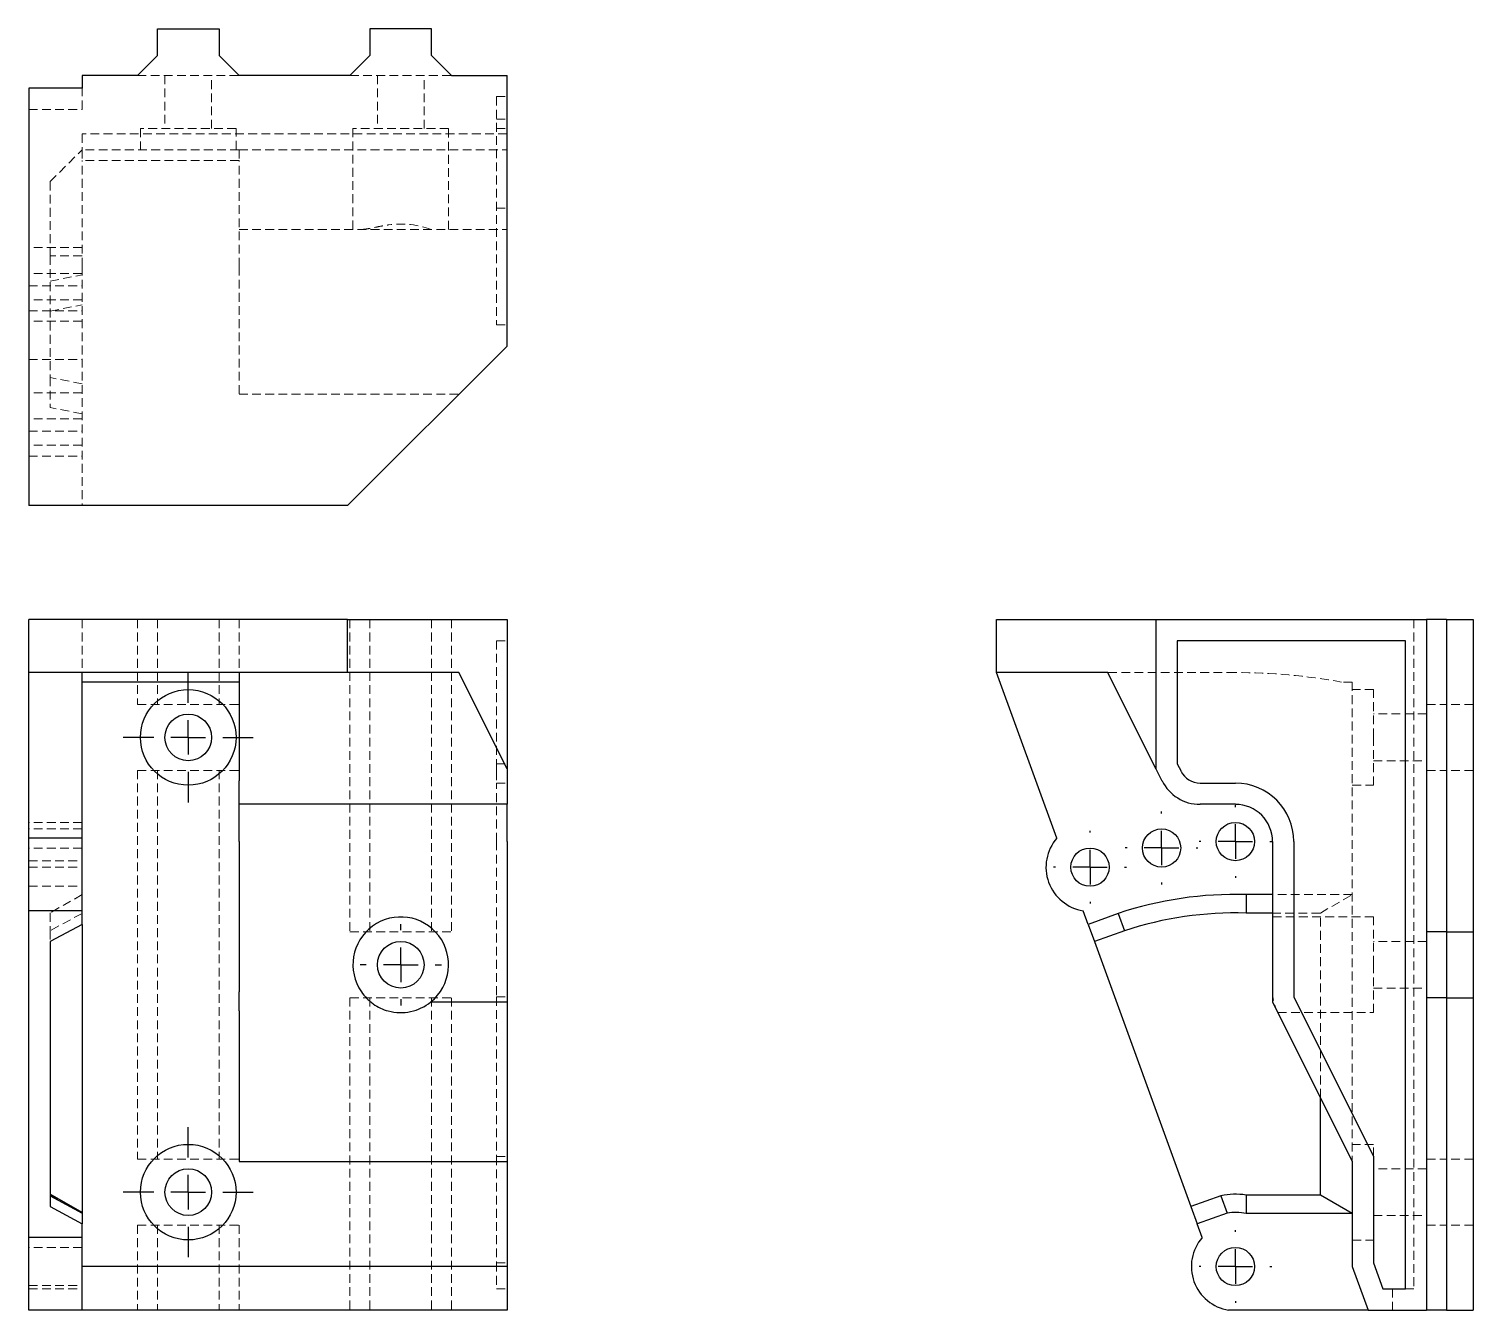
# Model space of a CAD drawing. Header units: millimetres. Extents: x 48 to 257, y 7 to 192.
import ezdxf

# ---------------------------------------------------------------- set-up
doc = ezdxf.new("R2010")
doc.units = ezdxf.units.MM
doc.linetypes.add('HIDDEN', pattern=[1.905, 1.27, -0.635])
doc.layers.add('10', color=7, linetype='Continuous')

# ---------------------------------------------------------------- blocks, each defined once
blk = doc.blocks.new('SW_CENTERMARKSYMBOL_0')
at = {"layer": '10', "color": 0}
for p, q in [((0, 5), (0, 9.42)), ((0, 0), (0, 2.5)), ((-5, 0), (-9.42, 0)), ((0, 0), (-2.5, 0)), ((0, 0), (0, -2.5)), ((0, 0), (2.5, 0)), ((5, 0), (9.42, 0)), ((0, -5), (0, -9.42))]:
    blk.add_line(p, q, dxfattribs=at)
blk = doc.blocks.new('SW_CENTERMARKSYMBOL_1')
at = {"layer": '10', "color": 0}
for p, q in [((0, 5), (0, 9.42)), ((0, 0), (0, 2.5)), ((-5, 0), (-9.42, 0)), ((0, 0), (-2.5, 0)), ((0, 0), (0, -2.5)), ((0, 0), (2.5, 0)), ((5, 0), (9.42, 0)), ((0, -5), (0, -9.42))]:
    blk.add_line(p, q, dxfattribs=at)
blk = doc.blocks.new('SW_CENTERMARKSYMBOL_2')
at = {"layer": '10', "color": 0}
for p, q in [((0, 5), (0, 5.88)), ((0, 0), (0, 2.5)), ((-5, 0), (-5.88, 0)), ((0, 0), (-2.5, 0)), ((0, 0), (0, -2.5)), ((0, 0), (2.5, 0)), ((5, 0), (5.88, 0)), ((0, -5), (0, -5.88))]:
    blk.add_line(p, q, dxfattribs=at)
blk = doc.blocks.new('SW_CENTERMARKSYMBOL_3')
at = {"layer": '10', "color": 0}
for p, q in [((0, 5), (0, 5.27)), ((0, 0), (0, 2.5)), ((-5, 0), (-5.27, 0)), ((0, 0), (-2.5, 0)), ((0, 0), (0, -2.5)), ((0, 0), (2.5, 0)), ((5, 0), (5.27, 0)), ((0, -5), (0, -5.27))]:
    blk.add_line(p, q, dxfattribs=at)
blk = doc.blocks.new('SW_CENTERMARKSYMBOL_4')
at = {"layer": '10', "color": 0}
for p, q in [((0, 5), (0, 5.27)), ((0, 0), (0, 2.5)), ((-5, 0), (-5.27, 0)), ((0, 0), (-2.5, 0)), ((0, 0), (0, -2.5)), ((0, 0), (2.5, 0)), ((5, 0), (5.27, 0)), ((0, -5), (0, -5.27))]:
    blk.add_line(p, q, dxfattribs=at)
blk = doc.blocks.new('SW_CENTERMARKSYMBOL_5')
at = {"layer": '10', "color": 0}
for p, q in [((0, 5), (0, 5.27)), ((0, 0), (0, 2.5)), ((-5, 0), (-5.27, 0)), ((0, 0), (-2.5, 0)), ((0, 0), (0, -2.5)), ((0, 0), (2.5, 0)), ((5, 0), (5.27, 0)), ((0, -5), (0, -5.27))]:
    blk.add_line(p, q, dxfattribs=at)
blk = doc.blocks.new('SW_CENTERMARKSYMBOL_6')
at = {"layer": '10', "color": 0}
for p, q in [((0, 5), (0, 5.27)), ((0, 0), (0, 2.5)), ((-5, 0), (-5.27, 0)), ((0, 0), (-2.5, 0)), ((0, 0), (0, -2.5)), ((0, 0), (2.5, 0)), ((5, 0), (5.27, 0)), ((0, -5), (0, -5.27))]:
    blk.add_line(p, q, dxfattribs=at)

msp = doc.modelspace()

# ---------------------------------------------------------------- linework, layer by layer
at = {"color": 7, "linetype": 'Continuous', "lineweight": 25}
for p, q in [((67, 188.65), (67, 192.5)), ((67, 192.5), (75.92, 192.5)), ((75.92, 192.5), (75.92, 188.65)), ((97.77, 192.5), (97.77, 188.65)), ((106.69, 192.5), (97.77, 192.5)), ((106.69, 188.65), (106.69, 192.5)), ((67, 188.65), (64.12, 185.77)), ((78.81, 185.77), (75.92, 188.65)), ((94.88, 185.77), (97.77, 188.65)), ((106.69, 188.65), (109.58, 185.77)), ((56.08, 185.77), (56.08, 183.92)), ((64.12, 185.77), (56.08, 185.77)), ((94.88, 185.77), (78.81, 185.77)), ((109.58, 185.77), (117.62, 185.77)), ((117.62, 146.58), (117.62, 185.77)), ((48.38, 183.92), (48.38, 123.5)), ((56.08, 183.92), (48.38, 183.92)), ((94.54, 123.5), (117.62, 146.58)), ((94.54, 123.5), (48.38, 123.5)), ((94.54, 107), (48.38, 107)), ((48.38, 99.31), (48.38, 107)), ((94.54, 99.31), (94.54, 107)), ((94.54, 107), (117.62, 107)), ((117.62, 107), (117.62, 85.38)), ((188.5, 99.31), (188.5, 107)), ((188.5, 107), (211.58, 107)), ((211.58, 107), (211.58, 85.38)), ((211.58, 107), (250.77, 107)), ((250.77, 107), (250.77, 7)), ((253.65, 107), (250.77, 107)), ((253.65, 107), (253.65, 61.77)), ((253.65, 107), (257.5, 107)), ((257.5, 107), (257.5, 61.77)), ((247.69, 103.92), (214.65, 103.92)), ((214.65, 103.92), (214.65, 86.11)), ((247.69, 10.08), (247.69, 103.92)), ((48.38, 75.33), (48.38, 99.31)), ((56.08, 99.31), (48.38, 99.31)), ((56.08, 75.33), (56.08, 99.31)), ((94.54, 99.31), (56.08, 99.31)), ((78.81, 99.31), (78.81, 83.63)), ((110.65, 99.31), (94.54, 99.31)), ((117.62, 85.38), (110.65, 99.31)), ((204.62, 99.31), (188.5, 99.31)), ((197.23, 75.33), (188.5, 99.31)), ((211.58, 85.38), (204.62, 99.31)), ((78.81, 97.92), (56.08, 97.92)), ((214.65, 86.11), (215.21, 85.01)), ((117.62, 85.38), (117.62, 83.63)), ((211.58, 85.38), (212.45, 83.63)), ((78.81, 80.23), (78.81, 83.63)), ((117.62, 83.63), (117.62, 80.23)), ((217.96, 83.31), (223.08, 83.31)), ((117.62, 80.23), (78.81, 80.23)), ((78.81, 74.84), (78.81, 80.23)), ((117.62, 74.84), (117.62, 80.23)), ((223.08, 80.23), (217.96, 80.23)), ((56.08, 75.33), (48.38, 75.33)), ((48.38, 64.83), (48.38, 75.33)), ((56.08, 64.83), (56.08, 75.33)), ((78.81, 74.84), (78.81, 53.07)), ((117.62, 74.84), (117.62, 51.62)), ((228.46, 74.84), (228.46, 51.62)), ((231.54, 74.84), (231.54, 52.34)), ((224.62, 67.15), (224.62, 64.49)), ((228.46, 67.15), (224.62, 67.15)), ((56.08, 64.83), (48.38, 64.83)), ((48.38, 17.51), (48.38, 64.83)), ((56.08, 62.85), (56.08, 64.83)), ((201.77, 62.85), (201.05, 64.83)), ((56.08, 62.85), (51.46, 60.35)), ((56.08, 62.85), (56.08, 21.15)), ((206.11, 64.43), (201.77, 62.85)), ((201.77, 62.85), (202.68, 60.35)), ((206.11, 64.43), (207.02, 61.93)), ((228.46, 64.49), (224.62, 64.49)), ((207.02, 61.93), (202.68, 60.35)), ((253.65, 61.77), (250.77, 61.77)), ((253.65, 61.77), (257.5, 61.77)), ((253.65, 61.77), (253.65, 52.23)), ((257.5, 61.77), (257.5, 52.23)), ((51.46, 60.35), (51.46, 21.99)), ((202.68, 60.35), (216.64, 21.99)), ((78.81, 50.32), (78.81, 53.07)), ((231.54, 52.34), (243.08, 29.26)), ((78.81, 50.32), (78.81, 28.54)), ((106.58, 51.62), (117.62, 51.62)), ((117.62, 51.62), (117.62, 28.54)), ((228.46, 51.62), (240, 28.54)), ((253.65, 52.23), (250.77, 52.23)), ((253.65, 52.23), (253.65, 7)), ((253.65, 52.23), (257.5, 52.23)), ((257.5, 52.23), (257.5, 7)), ((235.38, 23.66), (235.38, 37.77)), ((78.81, 28.54), (117.62, 28.54)), ((117.62, 28.54), (117.62, 13.31)), ((240, 28.54), (240, 13.31)), ((243.08, 29.26), (243.08, 13.85)), ((56.08, 21.15), (51.46, 23.78)), ((51.46, 23.56), (56.08, 21.06)), ((220.98, 23.56), (216.64, 21.99)), ((220.98, 23.56), (221.89, 21.06)), ((224.62, 23.66), (224.62, 21)), ((235.38, 23.66), (224.62, 23.66)), ((240, 21), (235.38, 23.66)), ((51.46, 21.99), (56.08, 19.48)), ((56.08, 21.15), (56.08, 21.06)), ((56.08, 21.06), (56.08, 19.48)), ((216.64, 21.99), (217.55, 19.48)), ((221.89, 21.06), (217.55, 19.48)), ((240, 21), (224.62, 21)), ((56.08, 17.51), (56.08, 19.48)), ((218.27, 17.51), (217.55, 19.48)), ((56.08, 17.51), (48.38, 17.51)), ((48.38, 7), (48.38, 17.51)), ((56.08, 7), (56.08, 17.51)), ((117.62, 13.31), (56.08, 13.31)), ((117.62, 13.31), (117.62, 7)), ((240, 13.31), (242.29, 7)), ((243.08, 13.85), (244.45, 10.08)), ((244.45, 10.08), (247.69, 10.08)), ((56.08, 7), (48.38, 7)), ((117.62, 7), (56.08, 7)), ((242.29, 7), (222.1, 7)), ((242.29, 7), (250.77, 7)), ((253.65, 7), (250.77, 7)), ((253.65, 7), (257.5, 7))]:
    msp.add_line(p, q, dxfattribs=at)
at = {"color": 7, "linetype": 'HIDDEN', "lineweight": 18}
for p, q in [((64.12, 185.77), (78.81, 185.77)), ((68.08, 185.77), (68.08, 178.08)), ((74.85, 178.08), (74.85, 185.77)), ((94.88, 185.77), (109.58, 185.77)), ((98.85, 185.77), (98.85, 178.08)), ((105.62, 178.08), (105.62, 185.77)), ((56.08, 180.85), (56.08, 183.92)), ((116.08, 182.69), (117.62, 182.69)), ((116.08, 182.69), (116.08, 149.65)), ((48.38, 180.85), (56.08, 180.85)), ((78.38, 178.08), (64.54, 178.08)), ((64.54, 178.08), (64.54, 175)), ((78.38, 175), (78.38, 178.08)), ((109.15, 178.08), (95.31, 178.08)), ((95.31, 178.08), (95.31, 163.46)), ((109.15, 163.46), (109.15, 178.08)), ((116.08, 179.45), (117.62, 179.45)), ((116.08, 178.08), (117.62, 178.08)), ((56.08, 177.29), (56.08, 175)), ((117.62, 177.29), (56.08, 177.29)), ((51.46, 170.38), (56.08, 175)), ((78.81, 175), (56.08, 175)), ((56.08, 175), (56.08, 173.46)), ((78.81, 175), (78.81, 173.46)), ((78.81, 175), (117.62, 175)), ((56.08, 158.08), (56.08, 173.46)), ((78.81, 173.46), (56.08, 173.46)), ((78.81, 158.08), (78.81, 173.46)), ((51.46, 170.38), (51.46, 159.62)), ((116.08, 166.54), (117.62, 166.54)), ((78.81, 163.46), (117.62, 163.46)), ((56.08, 160.85), (48.38, 160.85)), ((56.08, 159.62), (51.46, 159.62)), ((51.46, 159.62), (51.46, 142.02)), ((56.08, 157.1), (48.38, 157.1)), ((51.46, 155.98), (56.08, 156.89)), ((56.08, 158.08), (56.08, 123.5)), ((78.81, 158.08), (78.81, 139.62)), ((48.38, 155.31), (56.08, 155.31)), ((56.08, 153.27), (48.38, 153.27)), ((48.38, 151.7), (56.08, 151.7)), ((51.46, 151.64), (56.08, 152.55)), ((56.08, 150.16), (48.38, 150.16)), ((116.08, 149.65), (117.62, 149.65)), ((48.38, 144.62), (56.08, 144.62)), ((51.46, 142.02), (51.46, 137.68)), ((56.08, 141.11), (51.46, 142.02)), ((56.08, 139.8), (48.38, 139.8)), ((78.81, 139.62), (110.65, 139.62)), ((56.08, 136.05), (48.38, 136.05)), ((56.08, 136.77), (51.46, 137.68)), ((48.38, 134.26), (56.08, 134.26)), ((56.08, 132.23), (48.38, 132.23)), ((48.38, 130.65), (56.08, 130.65)), ((56.08, 107), (56.08, 99.31)), ((64.12, 107), (64.12, 94.69)), ((67, 107), (67, 94.69)), ((75.92, 107), (75.92, 94.69)), ((78.81, 107), (78.81, 99.31)), ((94.88, 107), (94.88, 61.77)), ((97.77, 107), (97.77, 61.77)), ((106.69, 107), (106.69, 61.77)), ((109.58, 107), (109.58, 61.77)), ((248.92, 107), (248.92, 10.08)), ((116.08, 103.92), (116.08, 86.11)), ((116.08, 103.92), (117.62, 103.92)), ((223.08, 99.31), (204.62, 99.31)), ((240, 97.92), (238.46, 97.92)), ((240, 97.92), (240, 28.54)), ((243.08, 96.85), (240, 96.85)), ((243.08, 89.92), (243.08, 96.85)), ((64.12, 94.69), (78.81, 94.69)), ((250.77, 94.69), (253.65, 94.69)), ((257.5, 94.69), (253.65, 94.69)), ((250.77, 93.31), (243.08, 93.31)), ((243.08, 83), (243.08, 89.92)), ((116.08, 86.11), (116.08, 85.01)), ((116.08, 86.11), (117.62, 86.11)), ((243.08, 86.54), (250.77, 86.54)), ((64.12, 85.15), (78.81, 85.15)), ((64.12, 85.15), (64.12, 28.85)), ((67, 85.15), (67, 28.85)), ((75.92, 85.15), (75.92, 28.85)), ((116.08, 85.01), (116.08, 83.31)), ((250.77, 85.15), (253.65, 85.15)), ((257.5, 85.15), (253.65, 85.15)), ((116.08, 83.31), (117.62, 83.31)), ((116.08, 74.84), (116.08, 83.31)), ((240, 83), (243.08, 83)), ((56.08, 77.61), (48.38, 77.61)), ((56.08, 76.68), (48.38, 76.68)), ((56.08, 73.9), (48.38, 73.9)), ((116.08, 74.84), (116.08, 52.34)), ((48.38, 72.07), (56.08, 72.07)), ((48.38, 71.14), (56.08, 71.14)), ((48.38, 68.36), (56.08, 68.36)), ((56.08, 67.17), (51.46, 64.51)), ((56.08, 67.15), (51.46, 64.49)), ((240, 67.15), (228.46, 67.15)), ((235.38, 64.49), (240, 67.15)), ((51.46, 64.51), (51.46, 61.93)), ((56.08, 64.43), (51.46, 61.93)), ((235.38, 64.49), (228.46, 64.49)), ((243.08, 63.92), (228.46, 63.92)), ((235.38, 37.77), (235.38, 64.49)), ((243.08, 57), (243.08, 63.92)), ((51.46, 61.93), (51.46, 60.35)), ((94.88, 61.77), (109.58, 61.77)), ((250.77, 60.38), (243.08, 60.38)), ((243.08, 50.08), (243.08, 57)), ((116.08, 52.34), (116.08, 29.26)), ((116.08, 52.34), (117.62, 52.34)), ((243.08, 53.62), (250.77, 53.62)), ((94.88, 52.23), (109.58, 52.23)), ((94.88, 52.23), (94.88, 7)), ((97.77, 52.23), (97.77, 7)), ((106.69, 52.23), (106.69, 7)), ((109.58, 52.23), (109.58, 7)), ((229.23, 50.08), (243.08, 50.08)), ((243.08, 31), (240, 31)), ((243.08, 29.26), (243.08, 31)), ((64.12, 28.85), (78.81, 28.85)), ((116.08, 29.26), (117.62, 29.26)), ((116.08, 29.26), (116.08, 13.85)), ((250.77, 27.46), (243.08, 27.46)), ((250.77, 28.85), (253.65, 28.85)), ((257.5, 28.85), (253.65, 28.85)), ((51.46, 23.66), (56.08, 21)), ((64.12, 19.31), (78.81, 19.31)), ((64.12, 19.31), (64.12, 7)), ((67, 19.31), (67, 7)), ((75.92, 19.31), (75.92, 7)), ((78.81, 19.31), (78.81, 7)), ((243.08, 20.69), (250.77, 20.69)), ((250.77, 19.31), (253.65, 19.31)), ((257.5, 19.31), (253.65, 19.31)), ((240, 17.15), (243.08, 17.15)), ((56.08, 16.07), (48.38, 16.07)), ((116.08, 13.85), (117.62, 13.85)), ((116.08, 13.85), (116.08, 10.08)), ((48.38, 10.54), (56.08, 10.54)), ((48.38, 10.08), (56.08, 10.08)), ((116.08, 10.08), (117.62, 10.08)), ((245.85, 10.08), (245.85, 7)), ((247.69, 10.08), (248.92, 10.08))]:
    msp.add_line(p, q, dxfattribs=at)
at = {"color": 7, "linetype": 'Continuous', "lineweight": 25}
for centre, radius in [((71.46, 89.92), 6.92), ((71.46, 89.92), 3.38), ((223.08, 74.84), 2.77), ((212.39, 73.91), 2.77), ((202.03, 71.13), 2.77), ((102.23, 57), 3.38), ((71.46, 24.08), 6.92), ((71.46, 24.08), 3.38), ((223.08, 13.31), 2.77)]:
    msp.add_circle(centre, radius, dxfattribs=at)
at = {"color": 7, "linetype": 'HIDDEN', "lineweight": 18}
msp.add_arc((223.08, 13.31), 86, 79.6952, 90, dxfattribs=at)
at = {"color": 7, "linetype": 'Continuous', "lineweight": 25}
for centre, radius, start, end in [((217.96, 86.38), 3.08, 206.5651, 270), ((217.96, 86.38), 6.15, 206.5651, 270), ((223.08, 74.84), 8.46, 0, 90), ((223.08, 74.84), 5.38, 0, 90), ((202.03, 71.13), 6.38, 138.8307, 261.1693), ((223.08, 13.31), 53.87, 88.3634, 108.3634), ((102.23, 57), 6.92, 308.9424, 214.6067), ((223.08, 13.31), 51.2, 88.2783, 108.2783), ((102.23, 57), 6.92, 254.8978, 308.9424), ((223.08, 13.31), 10.47, 81.5509, 101.5509), ((223.08, 13.31), 7.84, 78.6901, 98.6901), ((223.08, 13.31), 6.38, 138.8307, 261.1693)]:
    msp.add_arc(centre, radius, start, end, dxfattribs=at)
at = {"color": 7, "linetype": 'HIDDEN', "lineweight": 18}
msp.add_ellipse((102.23, 160.77), major_axis=(6.92, 0), ratio=0.5, start_param=0.891123, end_param=1.834379, dxfattribs=at)
for points in [[(96.53, 163.46), (96.77, 163.46), (97.03, 163.49), (97.46, 163.56), (97.6, 163.58), (97.91, 163.64), (98.08, 163.67), (98.57, 163.78), (98.92, 163.85), (99.65, 163.99), (100.03, 164.06), (100.43, 164.11)], [(228.46, 53.07), (228.46, 52.73), (228.49, 52.41), (228.56, 51.98), (228.58, 51.85), (228.64, 51.58), (228.67, 51.46), (228.78, 51.11), (228.85, 50.91), (228.99, 50.56), (229.06, 50.42), (229.11, 50.32)]]:
    msp.add_open_spline(points, degree=3, knots=[0, 0, 0, 0, 0.25, 0.25, 0.375, 0.375, 0.5, 0.5, 0.75, 0.75, 1, 1, 1, 1], dxfattribs=at)
at = {"color": 7, "linetype": 'Continuous', "lineweight": 25}
msp.add_open_spline([(96.53, 53.07), (96.77, 52.73), (97.03, 52.41), (97.46, 51.98), (97.6, 51.85), (97.91, 51.58), (98.08, 51.46), (98.57, 51.11), (98.92, 50.91), (99.65, 50.56), (100.03, 50.42), (100.43, 50.32)], degree=3, knots=[0, 0, 0, 0, 0.25, 0.25, 0.375, 0.375, 0.5, 0.5, 0.75, 0.75, 1, 1, 1, 1], dxfattribs=at)

# ---------------------------------------------------------------- block references
at = {"layer": '10'}
for name, p in [('SW_CENTERMARKSYMBOL_0', (71.46, 89.92)), ('SW_CENTERMARKSYMBOL_3', (223.08, 74.84)), ('SW_CENTERMARKSYMBOL_6', (212.39, 73.91)), ('SW_CENTERMARKSYMBOL_5', (202.03, 71.13)), ('SW_CENTERMARKSYMBOL_2', (102.23, 57)), ('SW_CENTERMARKSYMBOL_1', (71.46, 24.08)), ('SW_CENTERMARKSYMBOL_4', (223.08, 13.31))]:
    msp.add_blockref(name, p, dxfattribs=at)

doc.saveas('drawing.dxf')
